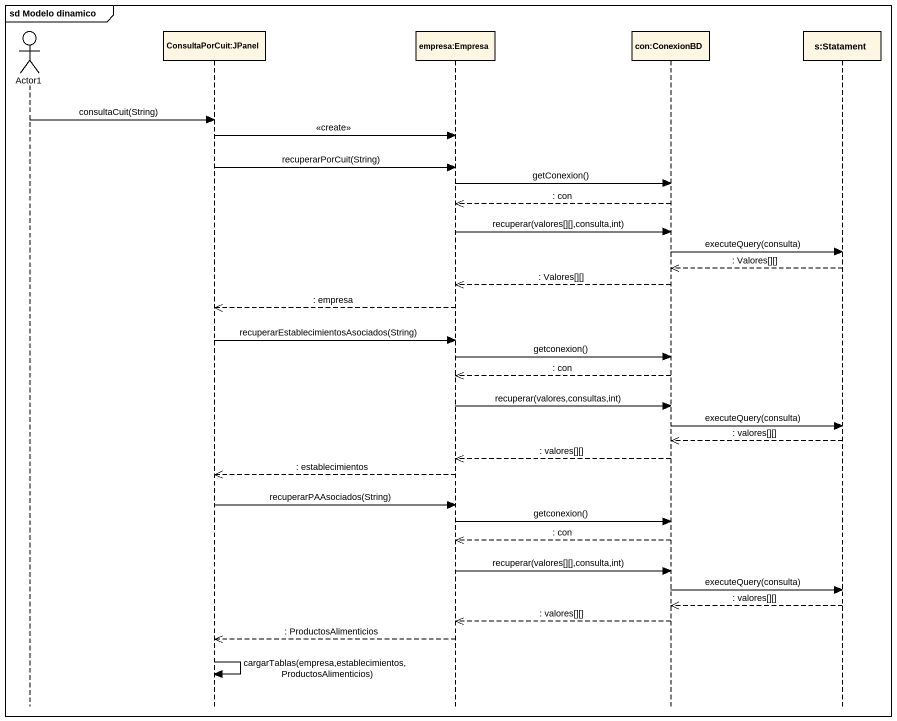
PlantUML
@startuml
mainframe sd Modelo dinamico
hide footbox
actor Actor1
participant "ConsultaPorCuit:JPanel" as ConsultaPorCuit_JPanel
participant "empresa:Empresa" as empresa_Empresa
participant "con:ConexionBD" as con_ConexionBD
participant "s:Statament" as s_Statament

Actor1 -> ConsultaPorCuit_JPanel : consultaCuit(String)
ConsultaPorCuit_JPanel -> empresa_Empresa : <<create>>
ConsultaPorCuit_JPanel -> empresa_Empresa : recuperarPorCuit(String)
empresa_Empresa -> con_ConexionBD : getConexion()
con_ConexionBD -->> empresa_Empresa : : con
empresa_Empresa -> con_ConexionBD : recuperar(valores[][],consulta,int)
con_ConexionBD -> s_Statament : executeQuery(consulta)
s_Statament -->> con_ConexionBD : : Valores[][]
con_ConexionBD -->> empresa_Empresa : : Valores[][]
empresa_Empresa -->> ConsultaPorCuit_JPanel : : empresa
ConsultaPorCuit_JPanel -> empresa_Empresa : recuperarEstablecimientosAsociados(String)
empresa_Empresa -> con_ConexionBD : getconexion()
con_ConexionBD -->> empresa_Empresa : : con
empresa_Empresa -> con_ConexionBD : recuperar(valores,consultas,int)
con_ConexionBD -> s_Statament : executeQuery(consulta)
s_Statament -->> con_ConexionBD : : valores[][]
con_ConexionBD -->> empresa_Empresa : : valores[][]
empresa_Empresa -->> ConsultaPorCuit_JPanel : : establecimientos
ConsultaPorCuit_JPanel -> empresa_Empresa : recuperarPAAsociados(String)
empresa_Empresa -> con_ConexionBD : getconexion()
con_ConexionBD -->> empresa_Empresa : : con
empresa_Empresa -> con_ConexionBD : recuperar(valores[][],consulta,int)
con_ConexionBD -> s_Statament : executeQuery(consulta)
s_Statament -->> con_ConexionBD : : valores[][]
con_ConexionBD -->> empresa_Empresa : : valores[][]
empresa_Empresa -->> ConsultaPorCuit_JPanel : : ProductosAlimenticios
ConsultaPorCuit_JPanel -> ConsultaPorCuit_JPanel : cargarTablas(empresa,establecimientos,ProductosAlimenticios)
@enduml
